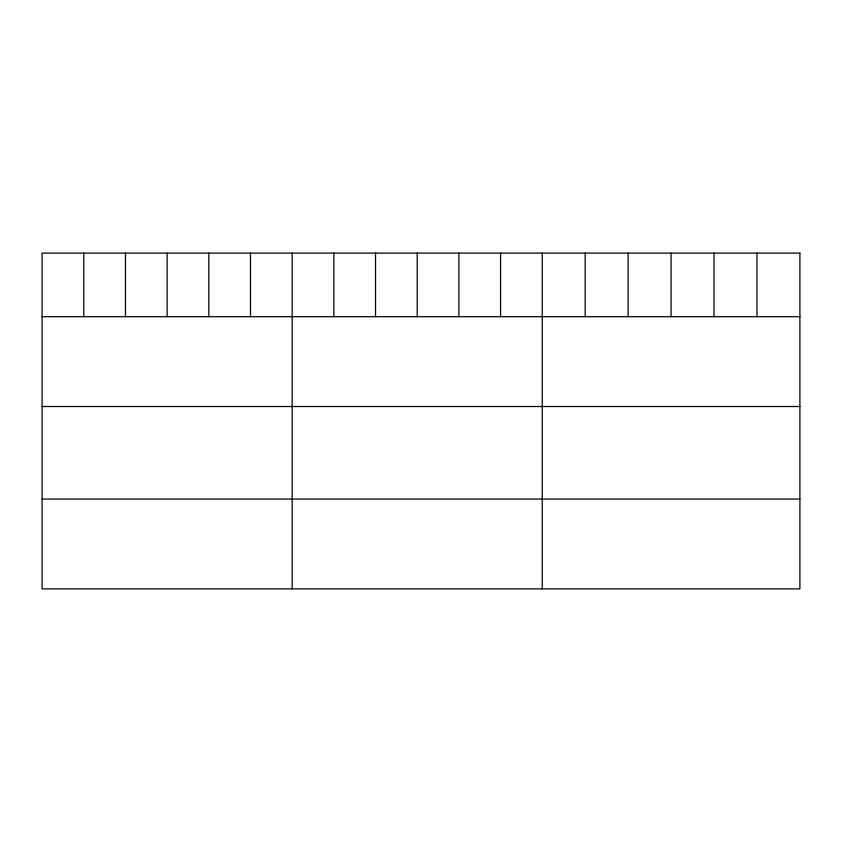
<?xml version="1.0" encoding="UTF-8"?>
<svg xmlns="http://www.w3.org/2000/svg" width="842" height="842" viewBox="0 0 842 842"><rect width="100%" height="100%" fill="white"/><g stroke="black" fill="none" stroke-linecap="round" stroke-linejoin="round"><path stroke-width="1.26" d="M42.1 316.687L799.9 316.687M42.1 406.507L799.9 406.507M42.1 499.064L799.9 499.064M756.958 253.105L756.958 316.687M714.016 253.105L714.016 316.687M671.074 253.105L671.074 316.687M628.132 253.105L628.132 316.687M585.19 253.105L585.19 316.687M542.248 253.105L542.248 588.895M500.569 253.105L500.569 316.687M458.89 253.105L458.89 316.687M417.211 253.105L417.211 316.687M375.532 253.105L375.532 316.687M333.853 253.105L333.853 316.687M292.174 253.105L292.174 588.895M250.495 253.105L250.495 316.687M208.816 253.105L208.816 316.687M167.137 253.105L167.137 316.687M125.458 253.105L125.458 316.687M83.779 253.105L83.779 316.687M799.9 253.105L42.1 253.105L42.1 588.895L799.9 588.895L799.9 253.105"/></g></svg>
